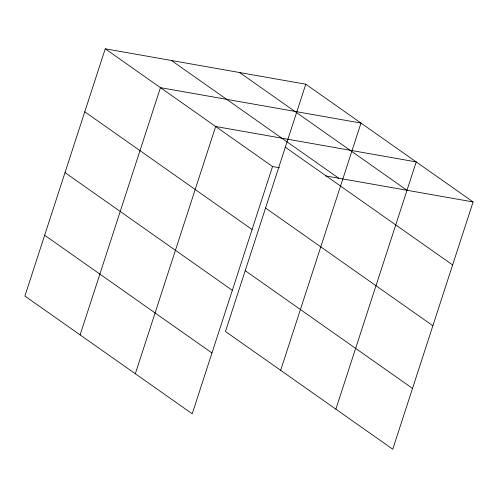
<?xml version="1.0" encoding="UTF-8"?>
<svg xmlns="http://www.w3.org/2000/svg" width="498" height="498" viewBox="0 0 498 498"><rect width="100%" height="100%" fill="white"/><g stroke="black" fill="none" stroke-linecap="round" stroke-linejoin="round"><path stroke-width="0.75" d="M105.24 48.798L24.9 296.055L192.216 413.782L272.549 166.525L105.24 48.798L305.784 84.218L473.1 201.945L392.76 449.202L225.451 331.475L305.784 84.218M80.116 334.905L160.449 87.648L361 123.068L280.66 370.325M135.325 373.755L215.665 126.498L416.216 161.918L335.876 409.175M272.549 166.525L279.397 167.733M325.798 175.931L473.1 201.945M239.606 72.527L406.922 190.255M171.418 60.488L338.733 178.216M285.317 147.221L452.632 264.948M265.559 208.027L432.874 325.754M84.766 111.795L252.081 229.522M245.203 270.669L412.518 388.396M65.014 172.601L232.323 290.328M44.658 235.249L211.967 352.976"/></g></svg>
